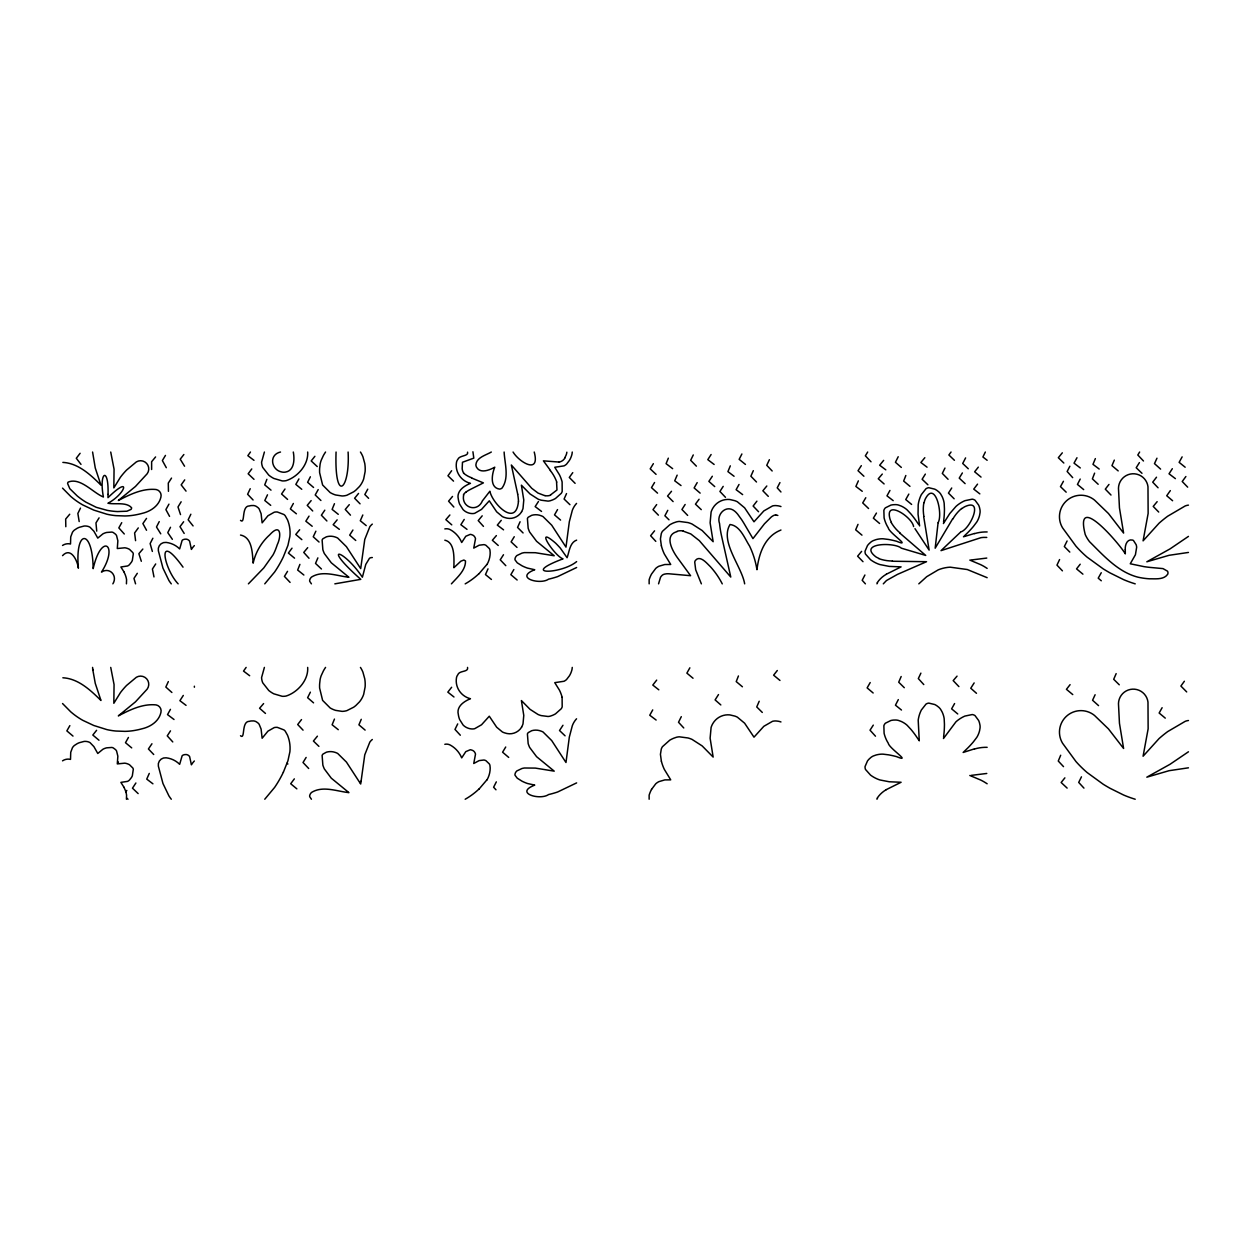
<?xml version="1.0" encoding="UTF-8"?>
<svg xmlns="http://www.w3.org/2000/svg" width="1251" height="1251" viewBox="0 0 1251 1251"><rect width="100%" height="100%" fill="white"/><g stroke="black" fill="none" stroke-linecap="round" stroke-linejoin="round"><path stroke-width="1.5" d="M348.106 452.033C350.139 489.876 334.252 504.481 336.066 452.033M572.254 452.033L572.051 453.863A21.33 21.33 0 0 1 569.361 460.493L566.547 464.152A11.587 11.587 0 0 1 564.029 465.872L554.756 467.264L559.369 474.645A35.106 35.106 0 0 1 562.121 481.948L562.184 491.471A9.445 9.445 0 0 1 561.277 493.316L555.507 498.461A28.069 28.069 0 0 1 552.535 499.947L550.315 500.728A12.057 12.057 0 0 1 548.001 501.104L541.151 500.197A23.441 23.441 0 0 1 538.008 499.086L530.049 493.957L521.401 485.185L523.778 500.025L523.012 508.453A15.168 15.168 0 0 1 521.573 511.659M572.254 667.409L572.051 669.254A21.33 21.33 0 0 1 569.361 675.884L566.547 679.543A11.587 11.587 0 0 1 564.029 681.263L554.756 682.655L559.369 690.02A35.106 35.106 0 0 1 562.121 697.339M126.429 799.233L126.586 795.104A23.769 23.769 0 0 0 123.802 787.114M566.859 452.19L566.64 453.441A14.136 14.136 0 0 1 565.874 455.63L564.717 457.913M943.582 737.371L944.083 732.414A99.486 99.486 0 0 0 944.442 724.22L944.177 718.793A20.876 20.876 0 0 0 943.629 716.057L943.426 715.353A25.145 25.145 0 0 0 942.066 711.85L940.658 709.395A12.354 12.354 0 0 0 938.844 707.315L937.015 705.877A21.032 21.032 0 0 0 934.763 704.532L928.821 703.109A6.708 6.708 0 0 0 926.021 704.078L921.377 709.974A32.62 32.62 0 0 0 919.36 714.947A36.06 36.06 0 0 0 918.734 717.292A28.757 28.757 0 0 0 918.203 720.201L919.266 740.795M943.567 522.183L944.083 517.038A99.486 99.486 0 0 0 944.442 508.844L944.177 503.402A20.876 20.876 0 0 0 943.629 500.666L943.426 499.962A25.145 25.145 0 0 0 942.066 496.459L940.658 494.004A12.354 12.354 0 0 0 938.844 491.94L937.015 490.486A21.032 21.032 0 0 0 934.763 489.157L928.821 487.718A6.708 6.708 0 0 0 926.021 488.688L921.377 494.583A32.62 32.62 0 0 0 919.36 499.556A36.06 36.06 0 0 0 918.734 501.901A28.757 28.757 0 0 0 918.203 504.81L918.046 514.177L919.61 525.936M938.109 522.668C943.176 514.114 935.107 479.43 925.177 499.227A24.676 24.676 0 0 0 924.552 500.994L924.067 502.714M938.062 522.965L935.169 548.204L952.621 518.884M943.457 738.543L955.905 721.874A28.757 28.757 0 0 1 958.172 719.997A36.06 36.06 0 0 1 960.174 718.606A32.62 32.62 0 0 1 964.912 716.072L972.246 714.556A6.708 6.708 0 0 1 975.029 715.603L978.657 720.529A21.032 21.032 0 0 1 979.517 723L980.002 725.283A12.354 12.354 0 0 1 980.049 728.019L979.549 730.819A25.145 25.145 0 0 1 978.345 734.368L978.047 735.041A20.876 20.876 0 0 1 976.703 737.496L973.419 741.827A99.486 99.486 0 0 1 967.883 747.879L963.145 752.461L974.466 748.864M463.683 494.943C460.868 507.374 477.319 513.207 482.433 500.76A72.37 72.37 0 0 0 483.418 499.571L489.876 491.221C492.253 503.277 516.194 528.188 518.461 501.229M126.429 583.842L126.586 579.713A23.769 23.769 0 0 0 123.802 571.738M112.856 583.842C117.954 575.851 109.744 566.719 101.472 572.082C119.064 544.826 101.394 532.066 93.168 568.673C92.683 528.704 74.857 528.516 78.375 568.173C77.562 560.933 70.932 546.515 62.55 555.647M1094.609 473.144L1092.404 478.883L1098.175 484.262M266.885 479.321L264.727 484.872L271.014 490.157M738.434 675.962L736.229 681.592L742.406 686.783M905.833 475.505L903.66 481.056L909.962 486.342M299.912 564.373L297.66 570.049L303.868 575.022M668.331 458.163L666.095 463.668L672.647 468.672M334.455 503.7L332.125 509.392L338.27 514.317M334.455 719.075L332.125 724.782L338.27 729.693M730.318 465.841L727.926 471.627L734.071 476.271M1095.36 458.601L1092.983 464.34L1099.191 469.047M1060.692 755.244L1058.268 761.03L1063.522 766.644M317.879 557.883L315.533 563.419L321.444 569.002M677.151 475.145L674.727 480.806L681.013 485.56M361.258 719.309L358.912 724.829L365.12 730.099M1114.313 460.118L1111.967 465.638L1118.191 470.908M759.201 701.248L756.746 706.94L762.297 712.445M858.014 524.357L855.668 529.814L861.955 535.147M901.173 676.51L898.718 682.202L904.285 687.706M1116.158 673.617L1113.703 679.293L1119.27 684.797M362.821 514.99L360.288 520.744L366.215 525.608M488.015 568.845L485.482 574.584L491.424 579.463M149.276 773.415L146.742 779.107L152.919 783.814M753.321 470.673L750.866 476.209L756.495 481.995M858.358 480.869L855.887 486.436L862.252 491.299M520.088 521.761L517.57 527.453L523.074 532.942M566.531 493.566L564.092 499.04L569.94 504.7M168.338 681.592L165.836 687.049L171.887 692.491M1156.972 458.21L1154.485 463.621L1160.6 469.109M1095.11 694.743L1092.576 700.263L1098.55 705.627M283.383 772.195L287.933 760.764L289.888 751.804A34.09 34.09 0 0 0 288.309 737.386A41.252 41.252 0 0 0 287.449 735.103L285.212 731.131A8.648 8.648 0 0 0 283.899 729.896L277.378 727.378A9.883 9.883 0 0 0 274.219 727.597L267.949 731.147L262.131 738.246L261.099 729.067L259.176 724.345A7.959 7.959 0 0 0 258.019 723.015L256.361 721.827A7.49 7.49 0 0 0 253.64 720.92L251.091 720.967A13.308 13.308 0 0 0 249.402 721.327C241.099 721.186 245.462 740.107 240.505 735.744M250.231 488.703L247.62 494.27L253.077 499.978M315.877 531.19L313.25 536.788L319.052 542.043M769.381 459.711L766.754 465.309L772.164 470.986M1059.581 559.557L1056.97 565.124L1062.427 570.847M267.495 494.817L264.805 500.509L270.716 505.357M920.892 673.132L918.328 678.574L923.785 684.578M80.486 508.109L77.859 513.473L79.188 521.558M190.856 514.224L188.166 519.775L193.076 525.92M693.273 454.942L690.661 460.305L696.385 466.154M944.958 468.062L942.331 473.425L948.07 479.289M985.335 452.033L982.911 456.99L987.148 460.29M457.71 723.907L454.989 729.427L460.321 735.228M681.295 716.667L678.527 722.28L683.765 727.957M1081.458 776.824L1078.706 782.422L1083.945 788.114M876.951 583.842L877.498 582.841M876.951 799.233L877.498 798.216M1067.087 540.979L1064.335 546.546L1069.808 552.082M310.373 476.787L307.621 482.307L313.563 487.468M310.373 692.178L307.621 697.698L313.563 702.859M898.202 456.74L895.435 462.276L901.345 467.421M496.319 781.875L493.613 787.239L495.975 789.788M170.511 527.281L167.775 532.645L172.357 539.322M741.89 453.972L739.153 459.336L745.455 464.434M898.312 699.606L895.466 705.189L901.471 710.036M159.237 521.62L156.484 526.984L160.754 533.833M152.872 538.243L150.136 543.575L152.356 551.425M1080.207 479.07L1077.455 484.434L1083.694 489.61M779.952 482.589L777.231 487.859L780.952 491.987M864.91 575.007L862.189 580.276L865.411 583.842M1069.871 466.232L1067.15 471.502L1072.686 477.647M965.6 457.897L962.707 463.464L968.274 468.765M667.784 510.33L664.891 515.772L668.988 519.806M367.747 489.172L364.823 494.52L368.607 498.32M889.946 490.439L886.975 495.849L893.198 500.65M1076.986 457.741L1074.03 463.136L1080.285 467.952M293.375 503.465L290.373 508.938L296.393 513.801M1182.132 456.881L1179.13 462.354L1185.166 467.217M318.192 489.61L315.221 494.958L320.913 500.494M1063.444 481.275L1060.473 486.623L1066.18 492.175M168.948 504.137L165.898 509.61L169.557 516.366M1101.255 572.723L1098.222 578.165L1101.287 580.777M121.738 522.668L118.829 527.891L124.287 533.989M170.449 709.348L167.525 714.602L174.014 719.497M739.028 484.465L736.12 489.688L742.641 494.614M652.725 709.911L649.754 715.228L656.134 720.044M128.431 737.449L125.491 742.703L131.715 747.895M689.864 667.815L686.877 673.132L693.023 678.245M954.591 703.531L951.62 708.848L957.75 713.961M1162.116 707.706L1159.145 713.023L1165.275 718.137M651.536 789.397L655.727 783.814A14.731 14.731 0 0 1 658.933 781.625L664.813 779.905L670.724 779.858L664.344 769.412A44.066 44.066 0 0 1 661.372 761.187M298.926 478.93L295.83 484.387L301.757 489.297M908.836 494.082L905.74 499.571L911.619 504.434M264.399 452.033L261.584 462.151A15.012 15.012 0 0 0 262.741 467.436L268.746 475.099A27.913 27.913 0 0 0 273.86 478.461L282.194 480.9A15.434 15.434 0 0 0 286.151 480.65C297.722 476.944 308.606 464.59 307.668 452.033M264.399 667.409L261.584 677.542A15.012 15.012 0 0 0 262.741 682.811L268.746 690.474A27.913 27.913 0 0 0 273.86 693.836L282.194 696.291A15.434 15.434 0 0 0 286.151 696.025C297.722 692.319 308.606 679.981 307.668 667.409M69.853 725.627L66.85 730.881L72.996 736.088M557.539 509.595L554.521 514.88L560.573 520.088M697.182 482.62L694.133 487.937L700.138 493.113M870.196 682.561L867.131 687.894L873.151 692.991M513.848 569.549L510.846 574.662L517.148 580.011M865.786 497.726L862.721 502.918L868.569 508.516M943.41 523.575L949.775 513.567L955.905 506.499A28.757 28.757 0 0 1 958.172 504.606A36.06 36.06 0 0 1 960.174 503.215A32.62 32.62 0 0 1 964.912 500.697L972.246 499.165A6.708 6.708 0 0 1 975.029 500.212L978.657 505.138A21.032 21.032 0 0 1 979.517 507.609L980.002 509.892A12.354 12.354 0 0 1 980.049 512.644L979.549 515.428A25.145 25.145 0 0 1 978.345 518.993L978.047 519.65A20.876 20.876 0 0 1 976.703 522.105L973.419 526.436A99.486 99.486 0 0 1 967.883 532.488L964.177 536.1M654.554 482.495L651.49 487.64L657.541 493.144M165.46 455.411L162.364 460.54L166.305 467.702M125.882 791.93L126.82 790.397M505.717 747.019L502.589 752.195L508.704 757.418M876.451 513.066L873.37 518.18L879.594 523.481M181.145 501.792L178.002 506.968L180.519 514.599M514.255 536.71L511.112 541.871L517.007 547.406M653.366 463.668L650.207 468.859L656.071 474.364M962.379 472.941L959.236 478.117L965.115 483.637M99.079 517.851L95.967 522.918L96.734 531.128M287.527 571.347L284.43 576.398L290.091 582.403M306.135 757.434L303.023 762.5L308.684 768.489M867.678 452.033L865.364 455.817L871.024 461.807M1139.63 452.033L1137.816 455.004L1143.477 460.993M925.349 474.098L922.128 479.258L927.898 484.794M1139.411 462.589L1136.205 467.749L1141.975 473.3M194.374 686.205L194.374 687.237M309.028 516.116L305.838 521.198L312.203 526.264M486.936 564.42L479.039 573.693M486.936 779.811L479.039 789.084M123.067 713.367L123.958 711.975M352.923 530.033L349.686 535.115L355.753 540.479M464.23 519.431L460.868 524.716L466.998 529.361M685.141 504.481L681.936 509.501L687.659 515.412M718.496 694.571L715.103 699.903L720.826 704.938M974.154 682.921L970.76 688.238L976.484 693.304M503.496 554.74L500.228 559.822L505.811 565.671M723.203 486.373L719.919 491.471L725.471 497.304M155.703 563.951L152.419 569.033L153.982 576.93M183.303 695.431L179.894 700.685L186.055 705.361M538.462 501.495L535.162 506.592L541.542 511.44M711.115 454.52L707.8 459.649L714.133 464.465M951.73 487.999L948.446 493.082L954.138 498.789M1172.328 468.703L1169.028 473.801L1175.408 478.648M171.528 478.085L168.291 483.089L168.432 491.315M170.496 730.865L167.259 735.869L172.779 741.937M861.329 465.653L858.03 470.72L863.909 476.24M873.292 725.127L870.024 730.177L875.481 736.198M137.297 573.318L133.966 578.4L135.561 583.842M135.89 783.001L132.481 788.177L138.142 793.587M562.966 725.267L559.525 730.521L565.077 735.823M712.335 476.256L708.879 481.385L714.728 486.592M151.95 743.766L148.416 748.974L153.717 754.509M324.807 510.173L321.382 515.209L326.902 520.979M284.993 489.016L281.569 493.989L287.574 499.415M146.523 518.399L142.895 523.575L146.539 530.268M1170.326 490.611L1166.73 495.74L1172.609 500.744M184.726 479.884L181.176 484.888L186.039 491.127M250.45 452.033L247.854 455.692L253.984 460.337M246.134 667.409L243.523 671.083L249.668 675.728M572.77 472.643L569.299 477.444L575.116 483.339M656.666 504.575L653.006 509.642L658.401 515.162M1184.369 681.248L1180.897 686.048L1186.699 691.928M138.282 527.922L134.608 532.957L135.577 540.651M451.627 470.736L447.952 475.787L453.534 481.135M951.041 452.033L948.883 454.989L954.419 460.29M1185.885 476.522L1182.226 481.51L1187.668 487.155M251.764 468.937L248.167 473.801L254 479.336M699.074 499.258L695.462 504.153L701.264 509.642M183.631 521.776L179.988 526.687L184.178 533.442M292.015 548.173L288.387 553.067L294.548 558.165M294.345 778.873L290.701 783.751L296.862 788.865M80.111 453.284L76.295 458.273L81.002 464.371M301.507 719.575L297.707 724.532L303.055 730.146M883.3 583.842L886.193 580.808A17.811 17.811 0 0 1 886.834 580.323L897.42 574.412L926.538 561.699L892.416 561.246M977.547 484.137L973.747 489.11L979.83 493.879M1156.518 477.21L1152.718 482.151L1158.066 487.781M756.902 501.166L753.133 506.045L758.559 511.737M1108.98 484.434L1105.305 489.157L1110.997 495.036M451.642 687.268L447.827 692.131L453.972 696.995M656.681 680.106L652.803 685.063L658.808 689.817M183.866 454.52L180.222 459.18L184.569 466.216M777.293 670.505L773.618 675.18L779.967 680.45M978.313 467.139L974.654 471.799L981.034 477.084M1080.207 564.217L1076.548 568.877L1082.913 574.162M1070.09 684.657L1066.431 689.317L1072.764 694.586M92.699 669.16L95.264 683.374L100.956 700.482C90.541 690.192 78.281 678.605 62.863 677.776M96.593 730.303L92.824 735.041L98.97 740.232M314.892 456.302L311.186 460.931L317.238 466.56M1064.882 777.856L1061.145 782.5L1067.134 788.099M654.57 530.831L650.629 535.709L655.805 541.37M358.537 493.441L354.612 498.258L360.053 503.825M317.41 736.167L313.422 741.045L318.911 746.362M1062.318 452.831L1058.33 457.71L1063.835 463.026M337.144 519.869L333.173 524.701L339.349 529.345M883.644 460.368L879.672 465.216L885.802 469.844M501.26 520.322L497.319 525.107L503.559 529.845M671.506 491.283L667.565 496.053L673.116 501.604M924.833 457.694L920.877 462.495L927.069 467.186M311.155 500.603L307.23 505.357L312.719 510.987M766.816 485.998L762.86 490.783L768.302 496.366M861.611 551.363L857.623 556.195L863.002 561.699M1157.144 501.667L1153.219 506.42L1158.707 512.05M155.577 456.943L151.621 461.728L151.637 469.516M299.661 529.752L295.768 534.443L301.835 539.65M307.699 547.672L303.758 552.426L309.013 558.259M452.518 496.444L448.577 501.182L453.847 507.03M482.198 515.834L478.226 520.604L483.465 526.39M69.728 514.239L65.677 519.056L65.818 526.718M349.279 504.653L345.26 509.438L350.468 515.162M496.381 535.584L492.362 540.276L498.242 545.483M882.299 474.066L878.265 478.773L884.113 483.949M142.849 549.048L138.877 553.677L141.316 561.277M263.601 703.578L259.582 708.269L265.478 713.445M449.875 514.99L445.856 519.665L451.767 524.857M359.819 782.579L360.992 781.218M957.046 676.134L953.184 680.607L958.892 686.596M451.408 583.842C457.194 577.415 465.7 570.331 465.497 560.964L463.871 560.026L460.821 561.214L453.91 567.704C453.863 559.228 455.473 542.449 444.824 540.197M264.759 583.842L274.61 572.035A112.621 112.621 0 0 0 283.367 556.804L287.933 545.389L289.888 536.429A34.09 34.09 0 0 0 288.309 521.995A41.252 41.252 0 0 0 287.449 519.712L285.212 515.74A8.648 8.648 0 0 0 283.899 514.505L277.378 512.003A9.883 9.883 0 0 0 274.219 512.222L267.949 515.772L262.131 522.855L261.099 513.692L259.176 508.954A7.959 7.959 0 0 0 258.019 507.64L256.361 506.436A7.49 7.49 0 0 0 253.64 505.529L251.091 505.576A13.308 13.308 0 0 0 249.402 505.951C241.083 505.717 245.524 524.841 240.505 520.353M264.759 799.233L274.61 787.426A112.621 112.621 0 0 0 283.367 772.195M918.813 583.842L926.694 576.695L938.297 569.815A36.654 36.654 0 0 1 950.15 567.172L967.289 569.533L987.148 577.681M248.402 583.842L263.805 567.907L273.046 554.881A48.93 48.93 0 0 0 275.329 550.049L275.892 548.61A108.055 108.055 0 0 0 277.3 544.623C281.475 536.069 281.022 522.293 269.669 534.881A53.418 53.418 0 0 0 253.155 563.169C252.327 553.677 252.499 537.32 240.505 535.053M960.752 531.925C969.978 529.564 984.412 497.538 964.849 506.686A24.676 24.676 0 0 0 963.223 507.656L961.753 508.641M960.33 532.347L941.018 550.643L980.925 537.68A33.668 33.668 0 0 1 983.755 537.398L986.773 537.43M963.458 536.788L974.466 533.489M1188.45 536.398L1170.013 548.908L1146.823 561.793L1169.075 555.303L1188.45 552.442M1188.45 751.788L1170.013 764.298L1146.823 777.184L1169.075 770.694L1188.45 767.817M576.633 567.501L557.633 576.617A98.438 98.438 0 0 1 548.532 579.182C539.947 585.218 513.942 577.696 534.74 569.737L527.562 568.126A42.628 42.628 0 0 1 522.042 565.812L517.257 562.825L515.068 559.916A2.924 2.924 0 0 1 514.974 558.869L515.365 557.571A7.068 7.068 0 0 1 515.897 556.664A6.302 6.302 0 0 1 516.898 555.538L521.886 553.161A21.251 21.251 0 0 1 524.435 552.614L535.334 552.707L554.224 555.757L536.585 541.292L529.642 532.05A39.594 39.594 0 0 1 528.157 528.219L527.406 518.539A4.597 4.597 0 0 1 528.313 517.195L531.738 515.303A14.433 14.433 0 0 1 541.292 515.819A15.747 15.747 0 0 1 543.012 516.585L551.722 525.201L565.984 547.125L569.33 521.714L572.301 510.392A20.532 20.532 0 0 1 576.555 503.418M576.633 782.891L557.633 791.992A98.438 98.438 0 0 1 548.532 794.573C539.947 800.609 513.942 793.087 534.74 785.112L527.562 783.517A42.628 42.628 0 0 1 522.042 781.203L517.257 778.2L515.068 775.307A2.924 2.924 0 0 1 514.974 774.244L515.365 772.946A7.068 7.068 0 0 1 515.897 772.055A6.302 6.302 0 0 1 516.898 770.913L521.886 768.536A21.251 21.251 0 0 1 524.435 768.005L535.334 768.098L554.224 771.148L536.585 756.683L529.642 747.426A39.594 39.594 0 0 1 528.157 743.594L527.406 733.915A4.597 4.597 0 0 1 528.313 732.57L531.738 730.693A14.433 14.433 0 0 1 541.292 731.21A15.747 15.747 0 0 1 543.012 731.96L551.722 740.592L565.984 762.5L569.33 737.089L572.301 725.768A20.532 20.532 0 0 1 576.555 718.793M886.333 574.225L901.095 566.875L889.226 566.39L880.032 564.592A28.757 28.757 0 0 1 877.264 563.575A36.06 36.06 0 0 1 875.059 562.543A32.62 32.62 0 0 1 870.524 559.697L865.52 554.115A6.708 6.708 0 0 1 865.051 551.175L867.49 545.561A21.032 21.032 0 0 1 869.21 543.591L870.946 542.027A12.354 12.354 0 0 1 873.292 540.62L875.966 539.65A25.145 25.145 0 0 1 879.641 538.931L880.376 538.853A20.876 20.876 0 0 1 883.159 538.79L888.554 539.462A99.486 99.486 0 0 1 896.56 541.245C912.526 547.86 889.054 533.035 888.241 527.766A28.757 28.757 0 0 1 886.771 525.201A36.06 36.06 0 0 1 885.755 522.981A32.62 32.62 0 0 1 884.097 517.883L883.863 510.392A6.708 6.708 0 0 1 885.38 507.843L890.868 505.123A21.032 21.032 0 0 1 893.449 504.7L895.779 504.622A12.354 12.354 0 0 1 898.484 505.044L901.142 506.03A25.145 25.145 0 0 1 904.442 507.843L905.052 508.25A20.876 20.876 0 0 1 907.225 509.986L910.931 513.973A99.486 99.486 0 0 1 915.92 520.494L918.734 524.607M886.333 789.6L901.095 782.266L889.226 781.766L880.032 779.983A28.757 28.757 0 0 1 877.264 778.966A36.06 36.06 0 0 1 875.059 777.919A32.62 32.62 0 0 1 870.524 775.088L865.52 769.49A6.708 6.708 0 0 1 865.051 766.566L867.49 760.952A21.032 21.032 0 0 1 869.21 758.966L870.946 757.418A12.354 12.354 0 0 1 873.292 755.995L875.966 755.041A25.145 25.145 0 0 1 879.641 754.306L880.376 754.228A20.876 20.876 0 0 1 883.159 754.165L888.554 754.838A99.486 99.486 0 0 1 896.56 756.62C912.542 763.235 889.054 748.411 888.241 743.141A28.757 28.757 0 0 1 886.771 740.576A36.06 36.06 0 0 1 885.755 738.371A32.62 32.62 0 0 1 884.097 733.274L883.863 725.768A6.708 6.708 0 0 1 885.38 723.219L890.868 720.498A21.032 21.032 0 0 1 893.449 720.076L895.779 720.013A12.354 12.354 0 0 1 898.484 720.435L901.142 721.42A25.145 25.145 0 0 1 904.442 723.219L905.052 723.625A20.876 20.876 0 0 1 907.225 725.377L910.931 729.364A99.486 99.486 0 0 1 915.92 735.869L919.047 740.467M280.505 452.033C268.527 454.723 271.217 469.891 281.6 471.955A9.539 9.539 0 0 0 285.478 472.096C294.548 470.595 294.626 459.07 293.297 452.033M491.315 452.033C485.904 455.223 476.428 457.381 475.88 464.887A7.225 7.225 0 0 0 476.506 467.186C480.29 473.973 489.641 470.032 494.77 467.186C491.94 473.738 489.501 487.593 499.399 489.078A4.504 4.504 0 0 0 502.026 488.093C509.376 477.851 504.716 463.621 504.122 452.033M576.633 561.605C561.699 574.084 518.352 575.616 563.028 558.837C554.865 556.507 533.27 523.762 555.616 543.153A119.22 119.22 0 0 1 560.245 548.016L567.094 557.696C569.283 551.816 569.799 542.481 576.633 540.135M780.952 530.017L778.497 531.112A31.056 31.056 0 0 0 771.883 535.475C762.125 544.029 758.497 557.274 756.964 569.705L756.339 566.296A86.053 86.053 0 0 0 749.552 546.015C744.658 538.399 740.185 525.733 730.052 524.513C719.56 541.448 741.859 566.594 744.658 583.842M550.456 494.989L556.976 490.001L556.57 482.088M677.198 531.581C663.343 535.162 672.71 551.566 678.323 558.916L690.583 575.695L669.879 573.865A20.501 20.501 0 0 0 666.47 573.802L664.828 574.068A6.693 6.693 0 0 0 662.874 574.788L662.107 575.366A9.242 9.242 0 0 0 660.497 577.368L658.558 583.842M334.846 583.842L360.773 579.354C320.537 543.669 343.227 548.736 362.383 577.211L365.777 564.404L369.436 558.353A4.034 4.034 0 0 1 371.172 557.618L372.329 557.539M986.773 558.071L971.198 559.995M986.773 773.462L971.198 775.385M558.837 461.885L558.916 461.869A13.167 13.167 0 0 1 557.868 461.963L543.419 460.853L550.424 470.439M969.806 560.088L980.581 564.623A52.698 52.698 0 0 1 984.271 566.578L987.148 568.392M969.806 775.464L980.581 779.999A52.698 52.698 0 0 1 984.271 781.969L987.148 783.767M62.863 462.401C78.281 463.214 90.541 474.801 100.956 485.091L95.264 467.999L92.59 452.033M775.714 515.005L775.745 515.005A6.349 6.349 0 0 1 776.308 515.068L776.621 515.131A9.007 9.007 0 0 1 777.841 515.459M545.108 495.568L544.826 495.521A23.097 23.097 0 0 1 544.013 495.365L538.024 493.066L531.706 488.265L511.346 464.997L517.711 494.192M683.249 531.143L690.802 533.942L699.293 540.62L730.772 577.055L721.389 535.193A104.505 104.505 0 0 1 719.544 523.481C716.166 514.333 726.159 504.356 734.384 510.924A17.483 17.483 0 0 1 736.855 513.27A33.167 33.167 0 0 1 737.652 514.177L741.593 519.618A132.747 132.747 0 0 1 743.782 523.059L752.946 538.618L764.47 523.794L771.288 517.007A19.39 19.39 0 0 1 772.274 516.288L772.837 515.944A10.696 10.696 0 0 1 773.415 515.615L773.978 515.349A3.878 3.878 0 0 1 775.714 514.959M471.564 477.991L483.386 482.886L470.751 489.235A43.644 43.644 0 0 0 465.935 492.05M878.984 558.462L877.389 557.696A24.676 24.676 0 0 1 875.747 556.758C857.936 542.918 894.434 541.996 901.377 548.188L925.724 555.428L899.876 533.145M126.648 798.075L128.009 799.233M311.421 583.842L309.748 581.371A2.94 2.94 0 0 1 309.701 580.136L310.092 579.025A7.084 7.084 0 0 1 310.404 578.447A6.302 6.302 0 0 1 311.593 577.024C322.774 570.081 337.004 575.992 348.92 577.258L331.28 562.794L324.337 553.536A39.594 39.594 0 0 1 322.852 549.705L322.117 540.025A4.597 4.597 0 0 1 323.008 538.681L326.433 536.804A14.433 14.433 0 0 1 335.159 536.992A15.747 15.747 0 0 1 337.707 538.071L346.433 546.703L360.695 568.611L364.76 539.447L369.827 526.718A14.621 14.621 0 0 1 372.313 524.106M311.421 799.233L309.748 796.746A2.94 2.94 0 0 1 309.701 795.527L310.092 794.401A7.084 7.084 0 0 1 310.404 793.838A6.302 6.302 0 0 1 311.593 792.415C322.774 785.472 337.004 791.367 348.92 792.634L331.28 778.169L324.337 768.927A39.594 39.594 0 0 1 322.852 765.096L322.117 755.416A4.597 4.597 0 0 1 323.008 754.072L326.433 752.179A14.433 14.433 0 0 1 335.159 752.383A15.747 15.747 0 0 1 337.707 753.462L346.433 762.078L360.695 784.002L364.76 754.838L369.827 742.109A14.621 14.621 0 0 1 372.313 739.497M117.641 761.546L118.392 762.359M287.136 763.204L287.871 764.001M513.066 452.033C519.29 462.307 540.385 474.973 534.224 452.033M62.55 488.14L70.713 496.412A72.683 72.683 0 0 0 82.754 504.919L93.731 510.08L106.914 514.224A68.711 68.711 0 0 0 115.936 515.647L124.991 515.975A64.27 64.27 0 0 0 135.077 514.974L137.766 514.442A86.382 86.382 0 0 0 142.082 513.395C150.464 511.456 158.861 506.014 160.91 497.132A6.114 6.114 0 0 0 156.109 489.516C142.692 488.14 129.901 494.473 118.329 500.494L135.452 486.467L147.133 473.801A8.178 8.178 0 0 0 136.359 461.9L126.57 470.063A75.967 75.967 0 0 0 120.44 477.21L113.841 487.89L114.06 469.172L110.729 452.033M62.55 703.531L70.713 711.803A72.683 72.683 0 0 0 82.754 720.31L93.731 725.471L106.914 729.614A68.711 68.711 0 0 0 115.936 731.037L124.991 731.366A64.27 64.27 0 0 0 135.077 730.365L137.766 729.833A86.382 86.382 0 0 0 142.082 728.77C150.464 726.831 158.861 721.405 160.91 712.523A6.114 6.114 0 0 0 156.109 704.907C142.692 703.531 129.901 709.864 118.329 715.885L135.452 701.858L147.133 689.176A8.178 8.178 0 0 0 136.359 677.276L126.57 685.454A75.967 75.967 0 0 0 120.44 692.601L113.841 703.281L114.06 684.563L110.729 667.409M183.021 567.156C155.734 529.236 163.975 569.002 178.142 583.842M913.59 526.577C912.182 517.023 884.394 498.68 889.993 518.993A24.676 24.676 0 0 0 890.649 520.76L891.384 522.386M914.966 528.657L929.133 550.096L923.66 516.428M123.865 571.691L120.878 566.984L127.571 565.984A8.382 8.382 0 0 0 129.385 564.748L131.464 562.121A18.968 18.968 0 0 0 132.325 560.464L133.31 553.88A5.911 5.911 0 0 0 132.825 552.614L129.525 549.377A12.807 12.807 0 0 0 127.274 548.36A11.494 11.494 0 0 0 124.725 547.797L117.297 548.532L117.86 540.807L116.578 535.647A7.021 7.021 0 0 0 115.53 534.208L113.325 532.566A5.77 5.77 0 0 0 111.839 532.082L106.695 532.457A14.996 14.996 0 0 0 102.879 533.896L97.766 538.102L93.903 531.237L90.119 527.328A7.647 7.647 0 0 0 88.43 526.515L87.883 526.358A11.04 11.04 0 0 0 84.067 526.045L79.266 527.328A32.479 32.479 0 0 0 77.202 528.266L74.356 530.111A9.992 9.992 0 0 0 72.449 532.316L70.728 536.898L70.509 544.013A9.992 9.992 0 0 0 62.534 545.452M123.865 787.082L120.878 782.375L127.571 781.375A8.382 8.382 0 0 0 129.385 780.124L131.464 777.512A18.968 18.968 0 0 0 132.325 775.839L133.31 769.256A5.911 5.911 0 0 0 132.825 768.005L129.525 764.768A12.807 12.807 0 0 0 127.274 763.751A11.494 11.494 0 0 0 124.725 763.173L117.297 763.908L117.86 756.198L116.578 751.038A7.021 7.021 0 0 0 115.53 749.599L113.325 747.957A5.77 5.77 0 0 0 111.839 747.457L106.695 747.832A14.996 14.996 0 0 0 102.879 749.286L97.766 753.477L93.903 746.628L90.119 742.703A7.647 7.647 0 0 0 88.43 741.906L87.883 741.734A11.04 11.04 0 0 0 84.067 741.436L79.266 742.719A32.479 32.479 0 0 0 77.202 743.657L74.356 745.502A9.992 9.992 0 0 0 72.449 747.707L70.728 752.289L70.509 759.388A9.992 9.992 0 0 0 62.534 760.843M701.373 583.842L695.681 569.768L694.727 562.137A5.676 5.676 0 0 1 695.337 560.526C699.935 554.662 706.784 563.263 710.255 566.547A78.782 78.782 0 0 1 722.265 583.873M661.372 545.796L660.434 538.962L661.279 533.677A12.01 12.01 0 0 1 662.42 531.331L669.77 524.794A35.7 35.7 0 0 1 673.538 522.902L676.369 521.917A15.325 15.325 0 0 1 679.309 521.432L688.019 522.59A29.821 29.821 0 0 1 692.022 524.013L702.155 530.533L713.148 541.699L710.115 522.809L711.1 512.097A19.39 19.39 0 0 1 712.398 508.938L712.929 508A17.545 17.545 0 0 1 729.896 499.524L734.9 500.713A25.192 25.192 0 0 1 737.355 501.76L744.611 507.812L753.993 521.792L763.845 510.924L772.524 505.936A12.416 12.416 0 0 1 775.964 505.592L778.044 505.811A18.343 18.343 0 0 1 780.952 506.561M661.372 761.187L660.434 754.353L661.279 749.068A12.01 12.01 0 0 1 662.42 746.722L669.77 740.17A35.7 35.7 0 0 1 673.538 738.293L676.369 737.292A15.325 15.325 0 0 1 679.309 736.823L688.019 737.965A29.821 29.821 0 0 1 692.022 739.388L702.155 745.909L713.148 757.074L710.115 738.199L711.1 727.488A19.39 19.39 0 0 1 712.398 724.329L712.929 723.391A17.545 17.545 0 0 1 729.896 714.915L734.9 716.104A25.192 25.192 0 0 1 737.355 717.151L744.611 723.187L753.993 737.167L763.845 726.299L772.524 721.311A12.416 12.416 0 0 1 775.964 720.967L778.044 721.202A18.343 18.343 0 0 1 780.952 721.952M562.106 697.339L562.184 706.862A9.445 9.445 0 0 1 561.277 708.707L555.507 713.852A28.069 28.069 0 0 1 552.535 715.337L550.315 716.119A12.057 12.057 0 0 1 548.001 716.479L541.151 715.588A23.441 23.441 0 0 1 538.008 714.462L530.049 709.348L521.401 700.56L523.778 715.416L523.012 723.829A15.168 15.168 0 0 1 521.573 727.05M92.793 670.364L92.59 667.409M467.561 452.158C468.859 456.443 459.258 455.129 457.741 459.508A7.115 7.115 0 0 0 456.506 462.229C454.801 471.799 460.993 480.931 470.439 483.355C464.012 485.982 456.24 491.096 458.335 499.196A21.642 21.642 0 0 0 459.649 504.184L463.073 509.595A13.01 13.01 0 0 0 468.109 512.801L468.844 513.035A14.637 14.637 0 0 0 471.189 513.504L472.018 513.567A9.758 9.758 0 0 0 474.723 513.301L481.541 509.376L489.282 500.822L496.663 511.815L502.37 516.569A19.797 19.797 0 0 0 504.309 517.398L506.921 518.133A13.917 13.917 0 0 0 521.667 511.722M472.925 451.767L473.801 458.132L462.479 462.26L462.166 468.687A19.328 19.328 0 0 0 462.432 470.126A7.271 7.271 0 0 0 463.652 472.878M467.546 667.409C468.781 672.506 459.195 670.161 457.741 674.899A7.115 7.115 0 0 0 456.506 677.62C454.801 687.19 460.993 696.322 470.439 698.73C464.012 701.358 456.24 706.487 458.335 714.571A21.642 21.642 0 0 0 459.649 719.56L463.073 724.986A13.01 13.01 0 0 0 468.109 728.191L468.844 728.426A14.637 14.637 0 0 0 471.189 728.895L472.018 728.958A9.758 9.758 0 0 0 474.723 728.676L481.541 724.767L489.282 716.213L496.663 727.206L502.37 731.96A19.797 19.797 0 0 0 504.309 732.773L506.921 733.508A13.917 13.917 0 0 0 521.667 727.097M649.144 583.842L649.144 579.792A28.523 28.523 0 0 1 651.552 574.021L655.727 568.423A14.731 14.731 0 0 1 658.933 566.234L664.813 564.514L670.724 564.482L664.344 554.021A44.066 44.066 0 0 1 661.372 545.796M649.144 799.233L649.144 795.183A28.523 28.523 0 0 1 651.552 789.412M1188.45 720.513A13.01 13.01 0 0 0 1185.197 721.342L1167.699 731.585A121.238 121.238 0 0 0 1159.067 738.575L1143.086 756.23L1148.137 728.833L1147.98 702.077A14.809 14.809 0 0 0 1132.499 689.16A14.809 14.809 0 0 0 1118.472 703.641L1119.457 723.281L1123.601 748.473L1108.464 728.911L1094.484 715.431A21.486 21.486 0 0 0 1062.552 743.219L1075.969 761.562A114.967 114.967 0 0 0 1087.088 772.508L1103.226 784.252A180.285 180.285 0 0 0 1110.044 788.286L1123.586 795.01A110.213 110.213 0 0 0 1135.22 799.233M877.248 798.06A26.615 26.615 0 0 1 886.349 789.631M974.513 749.005A40.814 40.814 0 0 1 987.148 747.316M444.824 744.298A8.022 8.022 0 0 1 450.407 745.143A25.692 25.692 0 0 1 461.697 757.887L465.794 751.632L470.235 749.756A8.898 8.898 0 0 1 471.377 749.975L472.675 750.444A5.051 5.051 0 0 1 474.41 751.851L474.598 752.117A6.286 6.286 0 0 1 475.114 753.024A5.317 5.317 0 0 1 475.505 754.134L473.754 763.485L479.164 760.592L483.949 760.014A6.599 6.599 0 0 1 485.951 760.686L489.329 763.923A5.833 5.833 0 0 1 489.939 765.409L490.189 768.036A23.644 23.644 0 0 1 487.014 779.858M478.992 789.021A70.775 70.775 0 0 1 465.184 799.248M325.557 667.409A42.081 42.081 0 0 0 323.384 670.943L321.21 675.634A24.801 24.801 0 0 0 320.115 679.559L319.63 683.953A45.771 45.771 0 0 0 319.615 688.066L322.617 700.388L330.139 707.941A25.599 25.599 0 0 0 335.596 710.365L342.07 711.366A17.686 17.686 0 0 0 346.871 710.631L353.642 707.222A34.23 34.23 0 0 0 355.956 705.423L359.49 701.858A24.019 24.019 0 0 0 363.681 694.321L365.12 686.955A35.325 35.325 0 0 0 364.76 678.824L362.946 672.225A27.944 27.944 0 0 0 360.444 667.424M194.343 760.999A22.706 22.706 0 0 0 191.403 764.814L189.62 756.589A4.691 4.691 0 0 0 188.932 755.807A5.551 5.551 0 0 0 188.213 755.244A4.504 4.504 0 0 0 186.071 754.541L184.851 754.603A7.85 7.85 0 0 0 183.85 754.806L183.146 755.072A3.706 3.706 0 0 0 182.114 755.823L179.659 764.33A22.674 22.674 0 0 0 166.117 757.809A7.084 7.084 0 0 0 158.361 766.144L162.958 783.501L168.901 795.855A43.738 43.738 0 0 0 171.293 799.233M1188.45 505.138A13.01 13.01 0 0 0 1185.197 505.951L1167.699 516.21A121.238 121.238 0 0 0 1159.067 523.199L1143.086 540.854L1148.137 513.442L1147.98 486.686A14.809 14.809 0 0 0 1132.499 473.785A14.809 14.809 0 0 0 1118.472 488.25L1119.457 507.89L1123.601 533.082L1108.464 513.52L1094.484 500.04A21.486 21.486 0 0 0 1062.552 527.828L1075.969 546.171A114.967 114.967 0 0 0 1087.088 557.133L1103.226 568.877A180.285 180.285 0 0 0 1110.044 572.911L1123.586 579.62A110.213 110.213 0 0 0 1135.22 583.857M877.248 582.669A26.615 26.615 0 0 1 886.349 574.256M974.513 533.63A40.814 40.814 0 0 1 987.148 531.941M892.416 560.995A39.594 39.594 0 0 1 878.906 558.665M900.048 532.957A39.594 39.594 0 0 1 891.197 522.48M923.895 516.382A39.594 39.594 0 0 1 923.863 502.667M952.84 519.009A39.594 39.594 0 0 1 961.612 508.485M677.104 531.3A11.212 11.212 0 0 1 683.265 531.05M444.824 528.923A8.022 8.022 0 0 1 450.407 529.752A25.692 25.692 0 0 1 461.697 542.512L465.794 536.257L470.235 534.38A8.898 8.898 0 0 1 471.377 534.584L472.675 535.068A5.051 5.051 0 0 1 474.41 536.46L474.598 536.742A6.286 6.286 0 0 1 475.114 537.633A5.317 5.317 0 0 1 475.505 538.759L473.754 548.094L479.164 545.201L483.949 544.623A6.599 6.599 0 0 1 485.951 545.311L489.329 548.532A5.833 5.833 0 0 1 489.939 550.018L490.189 552.661A23.644 23.644 0 0 1 487.014 564.467M478.992 573.646A70.775 70.775 0 0 1 465.184 583.873M564.905 458.022A8.616 8.616 0 0 1 558.962 462.135M550.299 470.532A39.657 39.657 0 0 1 556.758 482.01M550.534 495.224A11.181 11.181 0 0 1 545.076 495.693M517.664 494.208A56.92 56.92 0 0 1 518.493 501.229M463.449 494.817A5.723 5.723 0 0 1 466.013 492.19M471.643 477.757A24.441 24.441 0 0 1 463.495 473.097M325.557 452.033A42.081 42.081 0 0 0 323.384 455.552L321.21 460.243A24.801 24.801 0 0 0 320.115 464.168L319.63 468.562A45.771 45.771 0 0 0 319.615 472.69L322.617 484.997L330.139 492.55A25.599 25.599 0 0 0 335.596 494.974L342.07 495.975A17.686 17.686 0 0 0 346.871 495.255L353.642 491.831A34.23 34.23 0 0 0 355.956 490.048L359.49 486.483A24.019 24.019 0 0 0 363.681 478.93L365.12 471.58A35.325 35.325 0 0 0 364.76 463.449L362.946 456.834A27.944 27.944 0 0 0 360.444 452.033M194.343 545.608A22.706 22.706 0 0 0 191.403 549.424L189.62 541.214A4.691 4.691 0 0 0 188.932 540.432A5.551 5.551 0 0 0 188.213 539.869A4.504 4.504 0 0 0 186.071 539.15L184.851 539.212A7.85 7.85 0 0 0 183.85 539.431L183.146 539.681A3.706 3.706 0 0 0 182.114 540.432L179.659 548.939A22.674 22.674 0 0 0 166.117 542.418A7.084 7.084 0 0 0 158.361 550.768L162.958 568.11L168.901 580.48A43.738 43.738 0 0 0 171.293 583.857M108.024 494.411L107.993 497.663C131.777 474.364 125.647 493.832 107.93 503.246C115.201 504.747 126.304 501.698 131.605 507.765A2.643 2.643 0 0 1 131.511 508.453A2.533 2.533 0 0 1 131.011 509.407L126.945 511.206L117.469 511.565A75.936 75.936 0 0 1 107.289 510.377L96.249 507.312L85.928 502.167A77.64 77.64 0 0 1 77.296 496.006L69.806 488.688L67.617 483.543A3.127 3.127 0 0 1 68.117 482.12C80.22 477.053 92.809 492.628 103.395 497.007C98.594 471.095 109.009 466.482 108.024 494.411M1125.274 549.799L1125.306 553.865C1120.114 544.576 1073.968 490.392 1085.243 534.537A33.308 33.308 0 0 0 1089.59 541.746C1103.648 555.679 1118.081 572.067 1137.957 577.18A72.793 72.793 0 0 0 1149.356 578.806C1155.361 578.666 1163.883 579.979 1167.715 574.209A3.628 3.628 0 0 0 1167.965 572.661A3.221 3.221 0 0 0 1167.48 571.16L1163.008 568.611L1152.046 567.594A117.141 117.141 0 0 1 1144.024 566.64L1130.263 563.779L1135.423 554.74L1136.659 547.25A11.666 11.666 0 0 0 1136.127 544.654L1133.469 540.51A3.331 3.331 0 0 0 1132.452 540.057C1126.916 538.728 1124.852 545.452 1125.274 549.799"/></g></svg>
